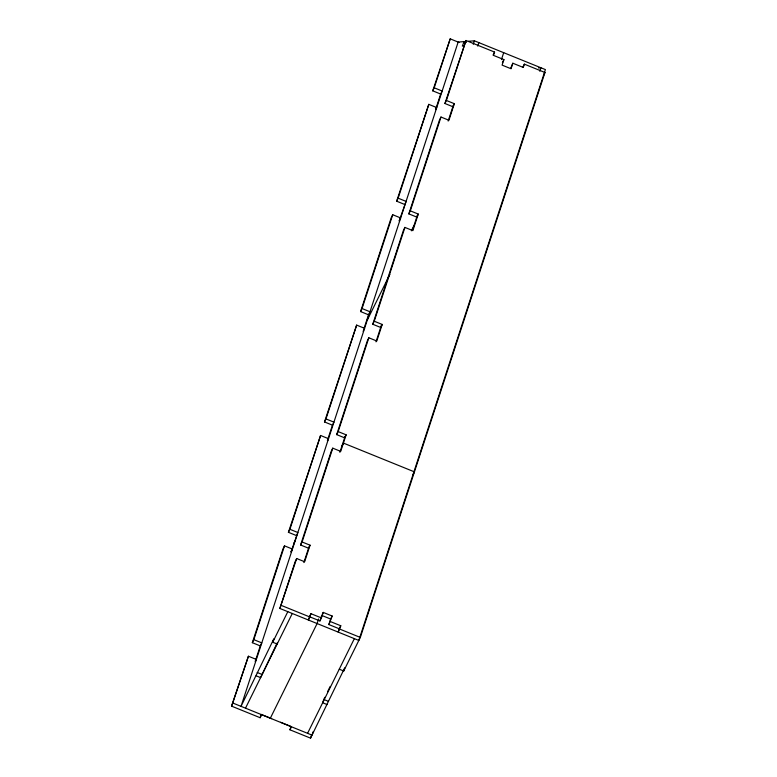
<?xml version="1.0" encoding="UTF-8"?>
<svg xmlns="http://www.w3.org/2000/svg" width="777" height="777" viewBox="0 0 777 777"><rect width="100%" height="100%" fill="white"/><g stroke="black" fill="none" stroke-linecap="round" stroke-linejoin="round"><path stroke-width="1.17" d="M261.645 714.704L260.149 717.725L231.595 706.157L248.417 656.225L256.361 659.44L255.371 661.46M252.34 642.686L253.836 639.665L261.781 642.89L260.285 645.91L252.34 642.686L283.003 548.873L284.499 545.852L292.443 549.067L290.948 552.088L297.853 532.517L289.908 529.292L288.413 532.313L296.358 535.538M288.413 532.313L320.571 435.479L328.516 438.694L327.525 440.714M324.495 421.94L325.981 418.92L333.925 422.144L332.439 425.165L324.495 421.94L356.643 325.107L364.588 328.321L363.102 331.342M360.567 311.567L362.063 308.547L370.007 311.771L368.512 314.792L360.567 311.567L391.229 217.754L392.725 214.734L400.67 217.948L399.174 220.969L406.08 201.398L398.135 198.174L396.639 201.194L404.584 204.419M396.639 201.194L428.797 104.361L436.742 107.576L435.751 109.596M432.721 90.822L434.207 87.801L442.152 91.026L440.666 94.046L432.721 90.822L450.213 38.85L458.993 42.414M231.595 706.157L248.417 656.225M253.836 639.665L284.499 545.852M289.908 529.292L320.571 435.479M325.981 418.92L356.643 325.107M362.063 308.547L392.725 214.734M398.135 198.174L428.797 104.361M434.207 87.801L450.213 38.85M255.235 661.363L260.285 645.91M327.389 440.617L332.439 425.165M364.18 328.03L368.512 314.792M435.615 109.499L440.666 94.046M466.365 42.512L464.131 41.608L458.158 42.065L241.035 706.351L273.795 638.917L272.717 642.229L277.185 644.046M468.414 41.278L474.397 40.812L545.405 69.59L358.819 640.452L279.866 608.459L295.192 561.548L296.688 558.527L304.633 561.752L310.042 545.192L302.098 541.977L300.602 544.998L308.547 548.212L310.042 545.192M300.602 544.998L331.264 451.175L332.76 448.154L340.705 451.379L346.115 434.819L338.17 431.604L336.684 434.625L344.629 437.839L346.115 434.819M336.684 434.625L367.346 340.802L368.832 337.781L376.787 341.006L382.197 324.446L374.252 321.231L372.756 324.252L380.701 327.467L382.197 324.446M372.756 324.252L403.418 230.429L404.914 227.408L412.859 230.633L418.269 214.073L410.324 210.849L408.828 213.879L416.773 217.094L418.269 214.073M408.828 213.879L439.491 120.056L440.986 117.036L448.931 120.26L454.341 103.7L446.396 100.476L444.91 103.506L452.855 106.721L454.341 103.7M444.91 103.506L466.006 40.501L494.56 52.069L493.473 55.381L503.904 59.606L502.097 65.122L511.043 68.745L512.839 63.228L523.271 67.453L524.349 64.141L544.959 72.494L360.314 637.431L343.725 671.007L339.258 669.191M279.866 608.459L296.688 558.527M302.098 541.977L332.76 448.154M338.17 431.604L368.832 337.781M374.252 321.231L404.914 227.408M410.324 210.849L440.986 117.036M446.396 100.476L466.006 40.501M277.195 642.9L260.596 677.612L256.128 675.805M303.856 562.567L308.916 547.105M339.889 452.331L345.095 436.402M376 341.841L381.653 324.543M412.451 230.342L417.463 214.986M448.164 121.066L453.282 105.41M473.261 44.27L474.397 40.812M477.729 46.086L478.865 42.628M260.149 717.725L261.227 714.413L271.659 718.638M309.139 617.822L308.411 620.027L310.985 613.694L321.416 617.919L323.222 612.402L332.158 616.025L328.865 624.562L339.287 628.797L340.782 625.767L330.351 621.542M318.599 618.978L317.103 623.552L270.328 718.23M501.437 59.586L503.69 52.69M310.985 613.694L309.499 616.715L319.92 620.949L321.727 615.423L330.662 619.046L332.158 616.025M344.269 668.774L310.547 738.15L289.947 729.797L291.025 726.485L280.594 722.26M328.865 624.562L330.662 619.046M510.625 68.454L512.839 63.228M339.287 628.797L338.209 632.099L340.782 625.767M310.547 738.15L311.674 734.702M313.18 731.672L312.043 735.129L233.09 703.136M323.387 700.563L322.669 702.767L327.136 704.574M343.725 671.007L344.803 667.696M539.801 71.241L540.938 67.774L538.539 67.958M464.131 41.608L462.334 46.086L464.471 45.921M493.065 55.089L494.56 52.069M367.298 320.046L389.879 274.339M411.383 230.818L414.073 225.369M502.408 62.626L503.904 59.606M522.863 67.162L524.349 64.141M293.657 543.813L295.143 540.792M341.919 446.115L343.415 443.094L414.423 471.872L412.927 474.893M543.463 75.515L544.959 72.494M272.717 642.229L287.811 611.684M245.503 708.168L292.278 613.49M322.222 614.422L323.222 612.402M319.92 620.949L321.416 617.919M289.947 729.797L291.433 726.777M324.825 697.29L323.747 699.455L328.224 701.262M327.496 691.87L330.167 686.46M307.575 733.313L354.351 638.645M281.352 605.438L309.906 617.006M339.704 629.079L360.314 637.431M257.206 672.493L261.674 674.3"/></g></svg>
